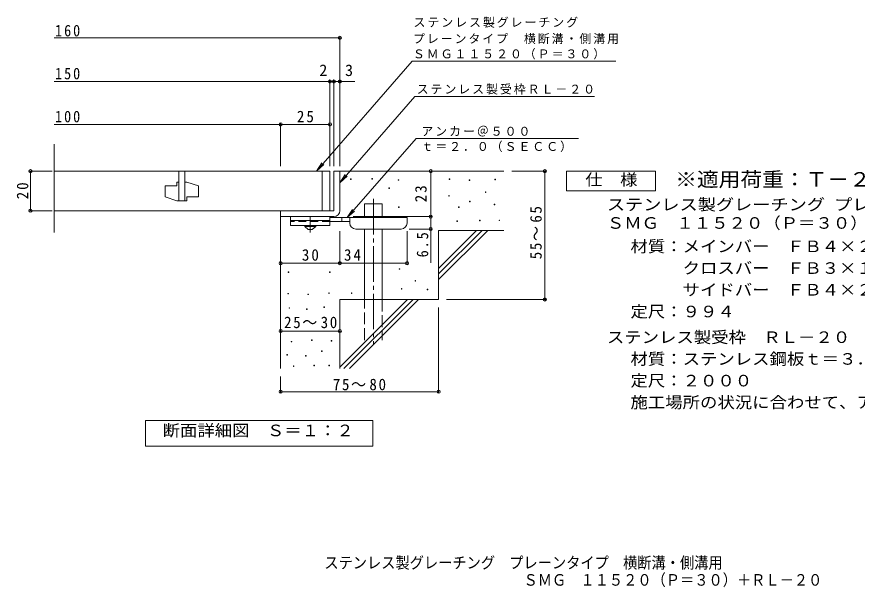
# Model space of a CAD drawing. Units: millimetres, scale not verified. Extents: x -326 to 313, y -274 to 212.
# Drawn here: x -326.1 to 99.2, y -274.2 to 14.7 of the extents above; entities that cross this region are included whole.
import ezdxf
from ezdxf.enums import TextEntityAlignment as Align

# ---------------------------------------------------------------- set-up
doc = ezdxf.new("R2010")
doc.units = ezdxf.units.MM
doc.header["$LTSCALE"] = 2
doc.header["$PDMODE"] = 32
doc.header["$PDSIZE"] = 1.6
for name, pattern in [('CHAIN1', [8, 5, -1, 1, -1]), ('CHAIN2', [12, 9, -1, 1, -1]), ('DASHED2', [3, 2, -1]), ('DASHED3', [4, 3, -1])]:
    doc.linetypes.add(name, pattern=pattern)
for name, color, linetype, lineweight in [('C-5', 2, 'Continuous', 9), ('D-0', 7, 'Continuous', 9), ('D-1', 2, 'Continuous', 9), ('D-2', 3, 'Continuous', 9), ('D-4', 7, 'Continuous', 9), ('D-5', 7, 'Continuous', 9), ('D-6', 6, 'Continuous', 9), ('D-9', 4, 'Continuous', 9)]:
    doc.layers.add(name, color=color, linetype=linetype, lineweight=lineweight)
doc.layers.add('F-5_F-5ﾚｲﾔ', color=2, linetype='Continuous')
doc.styles.add('ＭＳ ゴシック', font='')
doc.styles.get('ＭＳ ゴシック').set_extended_font_data('MS Gothic')

msp = doc.modelspace()

# ---------------------------------------------------------------- linework, layer by layer
at = {"layer": 'D-0'}
for points in [[(-157.193, -67.676), (-157.193, -67.376), (-156.893, -67.376), (-156.893, -67.676)], [(-146.365, -67.541), (-146.365, -67.241), (-146.065, -67.241), (-146.065, -67.541)], [(-133.101, -68.082), (-133.101, -67.782), (-132.801, -67.782), (-132.801, -68.082)], [(-107.249, -67.676), (-107.249, -67.376), (-106.949, -67.376), (-106.949, -67.676)], [(-97.098, -68.218), (-97.098, -67.918), (-96.798, -67.918), (-96.798, -68.218)], [(-84.104, -67.812), (-84.104, -67.512), (-83.804, -67.512), (-83.804, -67.812)], [(-137.838, -72.278), (-137.838, -71.978), (-137.538, -71.978), (-137.538, -72.278)], [(-107.52, -76.068), (-107.52, -75.768), (-107.22, -75.768), (-107.22, -76.068)], [(-88.977, -74.308), (-88.977, -74.008), (-88.677, -74.008), (-88.677, -74.308)], [(-96.962, -79.046), (-96.962, -78.746), (-96.662, -78.746), (-96.662, -79.046)], [(-84.51, -80.535), (-84.51, -80.234), (-84.21, -80.234), (-84.21, -80.535)], [(-132.965, -81.888), (-132.965, -81.588), (-132.665, -81.588), (-132.665, -81.888)], [(-102.512, -81.888), (-102.512, -81.588), (-102.212, -81.588), (-102.212, -81.888)], [(-103.459, -88.926), (-103.459, -88.626), (-103.159, -88.626), (-103.159, -88.926)], [(-91.954, -88.655), (-91.954, -88.355), (-91.654, -88.355), (-91.654, -88.655)], [(-82.074, -88.52), (-82.074, -88.22), (-81.774, -88.22), (-81.774, -88.52)], [(-188.822, -114.795), (-188.822, -114.495), (-188.522, -114.495), (-188.522, -114.795)], [(-167.885, -114.795), (-167.885, -114.495), (-167.585, -114.495), (-167.585, -114.795)], [(-132.559, -113.154), (-132.559, -112.854), (-132.259, -112.854), (-132.259, -113.154)], [(-124.574, -119.109), (-124.574, -118.809), (-124.274, -118.809), (-124.274, -119.109)], [(-131.476, -123.17), (-131.476, -122.869), (-131.176, -122.869), (-131.176, -123.17)], [(-118.483, -123.576), (-118.483, -123.276), (-118.183, -123.276), (-118.183, -123.576)], [(-188.974, -125.682), (-188.974, -125.382), (-188.674, -125.382), (-188.674, -125.682)], [(-178.849, -125.987), (-178.849, -125.687), (-178.549, -125.687), (-178.549, -125.987)], [(-168.266, -125.378), (-168.266, -125.077), (-167.966, -125.077), (-167.966, -125.378)], [(-156.785, -125.473), (-156.785, -125.173), (-156.485, -125.173), (-156.485, -125.473)], [(-188.365, -132.915), (-188.365, -132.615), (-188.065, -132.615), (-188.065, -132.915)], [(-179.534, -133.524), (-179.534, -133.224), (-179.234, -133.224), (-179.234, -133.524)], [(-170.702, -132.458), (-170.702, -132.158), (-170.402, -132.158), (-170.402, -132.458)], [(-187.299, -149.969), (-187.299, -149.669), (-186.999, -149.669), (-186.999, -149.969)], [(-176.945, -149.207), (-176.945, -148.907), (-176.645, -148.907), (-176.645, -149.207)], [(-166.972, -149.588), (-166.972, -149.288), (-166.672, -149.288), (-166.672, -149.588)], [(-189.431, -156.669), (-189.431, -156.369), (-189.131, -156.369), (-189.131, -156.669)], [(-179.991, -157.125), (-179.991, -156.825), (-179.691, -156.825), (-179.691, -157.125)], [(-171.92, -154.765), (-171.92, -154.465), (-171.62, -154.465), (-171.62, -154.765)], [(-186.157, -162.379), (-186.157, -162.079), (-185.857, -162.079), (-185.857, -162.379)], [(-175.803, -162.074), (-175.803, -161.774), (-175.503, -161.774), (-175.503, -162.074)], [(-168.19, -162.074), (-168.19, -161.774), (-167.89, -161.774), (-167.89, -162.074)]]:
    msp.add_lwpolyline(points, close=True, dxfattribs=at)
at = {"layer": 'D-1'}
for p, q in [((-165.618, -63.487), (-165.618, -83.486)), ((-165.618, -63.487), (-162.618, -63.487)), ((-162.618, -83.486), (-162.618, -63.487)), ((-165.618, -83.486), (-192.618, -83.486)), ((-192.618, -86.486), (-192.618, -83.486)), ((-192.618, -86.486), (-166.618, -86.486)), ((-166.618, -86.486), (-165.618, -86.486))]:
    msp.add_line(p, q, dxfattribs=at)
msp.add_arc((-165.618, -83.486), 3, 270, 0, dxfattribs=at)
at = {"layer": 'D-2'}
for p, q in [((-307.152, -94.535), (-307.152, -49.747)), ((-167.618, -63.486), (-307.152, -63.486)), ((-244.118, -63.486), (-244.118, -78.486)), ((-241.118, -63.486), (-241.118, -78.486)), ((-171.618, -83.486), (-171.618, -63.486)), ((-167.618, -63.486), (-167.618, -83.486)), ((-251.118, -70.986), (-251.118, -76.486)), ((-251.118, -70.986), (-245.118, -70.986)), ((-245.118, -68.986), (-245.118, -70.986)), ((-244.118, -68.986), (-245.118, -68.986)), ((-240.118, -68.986), (-241.118, -68.986)), ((-240.118, -76.486), (-234.118, -76.486)), ((-307.152, -83.486), (-167.618, -83.486))]:
    msp.add_line(p, q, dxfattribs=at)
for points in [[(-240.118, -68.986), (-234.118, -70.986), (-234.118, -76.486)], [(-240.118, -76.486), (-240.118, -78.486), (-245.118, -78.486), (-251.118, -76.486)]]:
    msp.add_lwpolyline(points, dxfattribs=at)
at = {"layer": 'D-4'}
for p, q in [((-162.618, -60.895), (-162.618, 4.687)), ((-307.152, 4.087), (-162.618, 4.087)), ((-307.152, -18.052), (-167.618, -18.052)), ((-167.618, -60.895), (-167.618, -17.452)), ((-167.618, -18.052), (-166.618, -18.052)), ((-166.618, -18.052), (-155.086, -18.052)), ((-165.618, -60.895), (-165.618, -17.452)), ((-307.152, -39.803), (-192.618, -39.803)), ((-192.618, -60.895), (-192.618, -39.203)), ((-192.618, -39.803), (-167.618, -39.803)), ((-308.222, -63.487), (-319.832, -63.487)), ((-319.232, -83.487), (-319.232, -63.487)), ((-116.625, -86.486), (-116.625, -63.487)), ((-58.265, -63.487), (-75.618, -63.487)), ((-58.865, -63.487), (-58.865, -128.487)), ((-308.222, -83.487), (-319.832, -83.487)), ((-155.816, -86.486), (-116.025, -86.486)), ((-116.625, -86.486), (-116.625, -109.836)), ((-116.025, -92.786), (-127.616, -92.786)), ((-162.616, -110.707), (-162.616, -93.786)), ((-128.616, -110.707), (-128.616, -93.786)), ((-58.265, -128.487), (-108.618, -128.487)), ((-112.618, -175.757), (-112.618, -132.487)), ((-192.618, -144.438), (-162.618, -144.438)), ((-192.618, -175.757), (-192.618, -167.486)), ((-192.618, -175.157), (-112.618, -175.157))]:
    msp.add_line(p, q, dxfattribs=at)
msp.add_lwpolyline([(-192.616, -110.107), (-162.616, -110.107), (-128.616, -110.107)], dxfattribs=at)
for p in [(-162.618, 4.087), (-167.618, -18.052), (-165.618, -18.052), (-162.618, -18.052), (-192.618, -39.803), (-167.618, -39.803), (-319.232, -63.487), (-116.625, -63.487), (-58.865, -63.487), (-319.232, -83.487), (-116.625, -86.486), (-116.625, -92.786), (-192.616, -110.107), (-162.616, -110.107), (-128.616, -110.107), (-58.865, -128.487), (-192.618, -144.438), (-162.618, -144.438), (-192.618, -175.157), (-112.618, -175.157)]:
    msp.add_point(p, dxfattribs=at)
at = {"layer": 'D-5'}
for p, q in [((-125.965, -7.763), (-22.916, -7.763)), ((-124.6, -25.639), (-33.681, -25.639)), ((-124.084, -46.877), (-158.994, -86.986)), ((-124.084, -46.877), (-41.829, -46.877)), ((-174.465, -63.486), (-170.718, -60.176)), ((-162.618, -69.319), (-159.856, -65.152)), ((-158.994, -86.986), (-156.232, -82.818)), ((-158.994, -86.986), (-155.247, -83.675))]:
    msp.add_line(p, q, dxfattribs=at)
for points in [[(-125.965, -7.763), (-174.465, -63.486), (-171.703, -59.319)], [(-124.6, -25.639), (-162.618, -69.319), (-158.871, -66.008)]]:
    msp.add_lwpolyline(points, dxfattribs=at)
for points in [[(-47.905, -73.486), (-47.905, -63.486), (-2.905, -63.486), (-2.905, -73.486)], [(-261.017, -202.675), (-261.017, -189.675), (-146.017, -189.675), (-146.017, -202.675)]]:
    msp.add_lwpolyline(points, close=True, dxfattribs=at)
at = {"layer": 'D-6'}
for p, q in [((-162.618, -63.487), (-79.618, -63.487)), ((-150.159, -86.986), (-150.159, -79.986)), ((-150.159, -79.986), (-141.159, -79.986)), ((-141.159, -86.986), (-141.159, -79.986)), ((-192.618, -86.486), (-192.618, -163.486)), ((-150.159, -128.487), (-150.159, -92.786)), ((-141.159, -128.487), (-141.159, -92.786)), ((-112.618, -112.688), (-93.416, -93.486)), ((-112.618, -93.486), (-79.618, -93.486)), ((-112.618, -115.517), (-90.588, -93.486)), ((-112.618, -93.486), (-112.618, -128.487)), ((-112.618, -118.345), (-87.759, -93.486)), ((-162.618, -128.487), (-162.618, -163.486)), ((-162.618, -128.487), (-112.618, -128.487)), ((-162.618, -162.688), (-128.416, -128.487)), ((-160.588, -163.486), (-125.588, -128.487)), ((-157.76, -163.486), (-122.76, -128.487))]:
    msp.add_line(p, q, dxfattribs=at)
at = {"layer": 'D-6', "linetype": 'CHAIN2'}
msp.add_line((-145.659, -77.523), (-145.659, -151.153), dxfattribs=at)
at = {"layer": 'D-6', "linetype": 'DASHED3'}
for p, q in [((-150.159, -148.986), (-150.159, -128.487)), ((-141.159, -128.487), (-141.159, -148.986))]:
    msp.add_line(p, q, dxfattribs=at)
at = {"layer": 'D-9', "color": 3}
for p, q in [((-187.616, -86.486), (-187.616, -90.986)), ((-167.616, -86.486), (-187.616, -86.486)), ((-167.616, -88.486), (-187.616, -88.486)), ((-167.616, -86.486), (-167.616, -90.986)), ((-167.616, -90.986), (-187.616, -90.986))]:
    msp.add_line(p, q, dxfattribs=at)
at = {"layer": 'D-9', "color": 3, "linetype": 'DASHED2'}
msp.add_line((-167.616, -88.986), (-187.616, -88.986), dxfattribs=at)
at = {"layer": 'D-9', "linetype": 'CHAIN1'}
msp.add_line((-177.616, -94.534), (-177.616, -86.486), dxfattribs=at)
at = {"layer": 'D-9'}
for p, q in [((-128.616, -86.986), (-167.616, -86.986)), ((-157.611, -88.986), (-167.616, -88.986)), ((-161.616, -88.986), (-161.616, -86.986)), ((-157.616, -89.786), (-157.616, -86.986)), ((-128.616, -89.786), (-128.616, -86.986)), ((-154.616, -92.786), (-131.616, -92.786))]:
    msp.add_line(p, q, dxfattribs=at)
at = {"layer": 'D-9', "color": 2}
for p, q in [((-180.366, -91.486), (-180.366, -90.986)), ((-180.366, -91.486), (-178.616, -92.986)), ((-180.366, -91.486), (-174.866, -91.486)), ((-178.616, -92.986), (-176.616, -92.986)), ((-176.616, -92.986), (-174.866, -91.486)), ((-174.866, -91.486), (-174.866, -90.986))]:
    msp.add_line(p, q, dxfattribs=at)
at = {"layer": 'D-9'}
for centre, start, end in [((-154.616, -89.786), 180, 270), ((-131.616, -89.786), 270, 0)]:
    msp.add_arc(centre, 3, start, end, dxfattribs=at)

# ---------------------------------------------------------------- texts
at = {"layer": 'C-5', "style": 'ＭＳ ゴシック', "width": 0.9}
msp.add_text('ステンレス製グレーチング\u3000プレーンタイプ\u3000横断溝・側溝用', height=5.865, dxfattribs=at).set_placement((-170.477, -266.457), align=Align.BOTTOM_LEFT)
at = {"layer": 'D-4', "color": 2, "style": 'ＭＳ ゴシック'}
for s, p in [('2', (-172.986, -17.052)), ('3', (-159.958, -17.052))]:
    msp.add_text(s, height=5.865, dxfattribs=at).set_placement(p, align=Align.BOTTOM_LEFT)
at = {"layer": 'D-4', "color": 2, "char_height": 5.865, "attachment_point": 7, "style": 'ＭＳ ゴシック'}
for s, insert in [('\\T1.27;\\W0.9;160', (-306.758, 4.698)), ('\\T1.27;\\W0.9;150', (-306.758, -17.052)), ('\\T1.27;\\W0.9;100', (-306.758, -38.803)), ('\\T1.27;\\W0.95;25', (-184.368, -38.803)), ('\\T1.27;\\W0.95;30', (-181.866, -108.907)), ('\\T1.27;\\W0.95;34', (-160.543, -108.907)), ('\\T1.22;\\W0.95;25～30', (-190.868, -143.056)), ('\\T1.22;\\W0.95;75～80', (-166.191, -174.503))]:
    msp.add_mtext(s, dxfattribs=dict(at, insert=insert))
at = {"layer": 'D-4', "color": 2, "char_height": 5.865, "attachment_point": 7, "rotation": 90, "style": 'ＭＳ ゴシック'}
for s, insert in [('\\T1.27;\\W0.95;20', (-320.232, -77.737)), ('\\T1.27;\\W0.95;23', (-118.625, -79.236)), ('\\T1.22;\\W0.95;55～65', (-60.387, -108.087)), ('\\T1.27;\\W0.9;6.5', (-117.825, -107.125))]:
    msp.add_mtext(s, dxfattribs=dict(at, insert=insert))
at = {"layer": 'D-5', "color": 3, "style": 'ＭＳ ゴシック', "width": 1.1}
msp.add_text('※適用荷重：Ｔ－２０', height=7.331, dxfattribs=at).set_placement((7.095, -73.486), align=Align.BOTTOM_LEFT)
at = {"layer": 'D-5', "color": 2, "style": 'ＭＳ ゴシック'}
for s, width, p in [('仕\u3000様', 1.1, (-38.405, -72.486)), ('ステンレス製グレーチング プレーンタイプ 横断溝・側溝用', 1.15, (-27.487, -85.07)), ('ＳＭＧ\u3000１１５２０（Ｐ＝３０）', 1.1, (-27.487, -94.401)), ('材質：メインバー\u3000ＦＢ４×２０（ＳＵＳ３０４）', 1.1, (-15.544, -106.25)), ('\u3000\u3000\u3000クロスバー\u3000ＦＢ３×１５（ＳＵＳ３０４）', 1.1, (-15.544, -117.25)), ('\u3000\u3000\u3000サイドバー\u3000ＦＢ４×２０（ＳＵＳ３０４）', 1.1, (-15.544, -128.25)), ('定尺：９９４', 1.1, (-15.544, -139.25)), ('ステンレス製受枠\u3000ＲＬ－２０', 1.1, (-27.487, -152.25)), ('材質：ステンレス鋼板ｔ＝３．０（ＳＵＳ３０４）', 1.1, (-15.544, -163.25)), ('定尺：２０００', 1.1, (-15.544, -174.25)), ('施工場所の状況に合わせて、アンカーをプライヤー等で折り曲げてご使用ください。', 1.1, (-15.544, -185.25)), ('断面詳細図\u3000Ｓ＝１：２', 1.1, (-252.332, -199.481))]:
    msp.add_text(s, height=5.865, dxfattribs=dict(at, width=width)).set_placement(p, align=Align.BOTTOM_LEFT)
at = {"layer": 'D-5', "char_height": 4.399, "attachment_point": 7, "style": 'ＭＳ ゴシック'}
for s, insert in [('\\T1.17;ステンレス製グレーチング', (-125.303, 9.171)), ('\\T1.17;プレーンタイプ\u3000横断溝・側溝用', (-125.613, 0.839)), ('\\T1.17;ＳＭＧ１１５２０（Ｐ＝３０）', (-125.657, -6.922)), ('\\T1.17;ステンレス製受枠ＲＬ－２０', (-123.723, -24.687)), ('\\T1.17;アンカー＠５００', (-121.355, -45.945)), ('\\T1.17;ｔ＝２．０（ＳＥＣＣ）', (-121.355, -53.808))]:
    msp.add_mtext(s, dxfattribs=dict(at, insert=insert))
at = {"layer": 'F-5_F-5ﾚｲﾔ', "style": 'ＭＳ ゴシック', "width": 0.9}
msp.add_text('ＳＭＧ\u3000１１５２０（Ｐ＝３０）＋ＲＬ－２０', height=5.865, dxfattribs=at).set_placement((-69.651, -275.164), align=Align.BOTTOM_LEFT)

doc.saveas('drawing.dxf')
